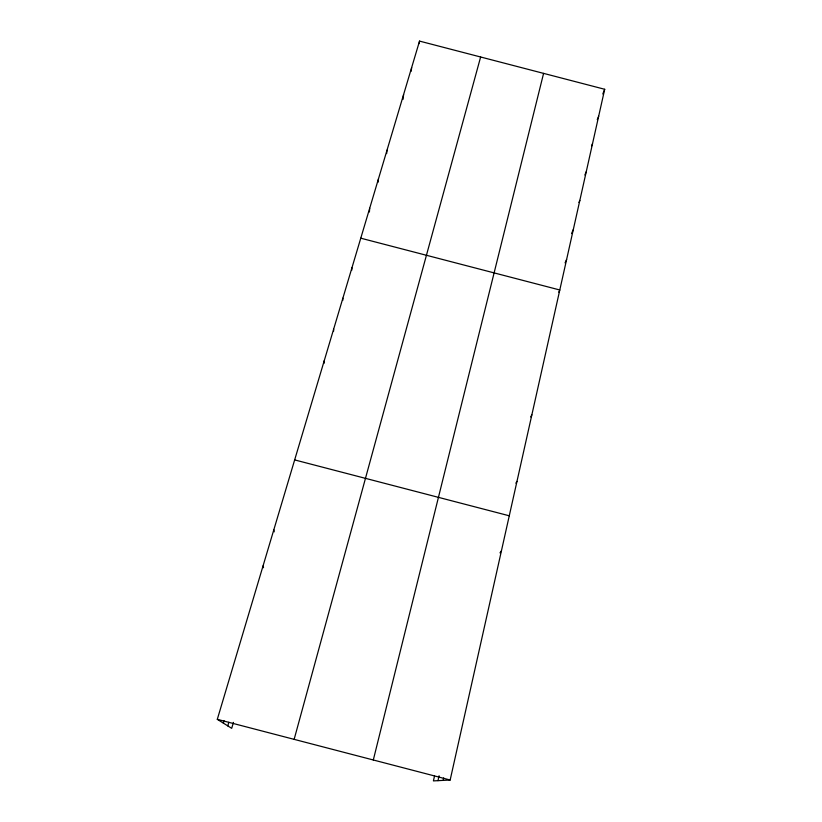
<?xml version="1.0" encoding="UTF-8"?>
<svg xmlns="http://www.w3.org/2000/svg" width="822" height="822" viewBox="0 0 822 822"><rect width="100%" height="100%" fill="white"/><g stroke="black" fill="none" stroke-linecap="round" stroke-linejoin="round"><path stroke-width="1.23" d="M333.609 331.194L333.65 329.139M342.805 300.349L342.877 298.18M351.795 270.15L351.919 267.869M369.407 211.984L369.695 208.243M378.151 182.165L378.439 178.929M386.669 153.57L386.998 150.22M403.057 99.318L403.592 94.551M411.206 71.237L411.647 67.558M419.21 43.617L419.539 41.1L604.694 89.279L450.158 780.016L433.41 780.9L434.519 776.06M443.109 780.386L443.675 777.92M437.982 780.653L439.092 775.783M373.311 759.99L543.589 73.374M294.142 739.358L480.634 56.995M227.766 725.877L228.824 722.281M233.438 722.374L231.691 728.333L217.306 719.332L419.539 41.1M223.358 723.124L224.067 720.699M602.803 93.985L604.694 89.279M597.265 119.652L598.673 116.221M591.593 145.926L592.518 143.706M584.874 174.973L586.24 171.767M578.935 202.469L579.839 200.404M571.526 233.602L573.294 229.636M565.053 262.896L566.615 259.495M558.765 292.149L559.792 289.991L360.766 238.185M530.683 416.939L531.855 414.833M515.856 483.161L516.966 481.394M500.002 552.846L501.399 550.976M294.656 459.909L509.27 515.795M217.306 719.332L450.158 780.016M263.04 565.937L263.543 567.725M273.818 529.789L274.229 531.844M324.217 360.766L324.217 363.18"/></g></svg>
